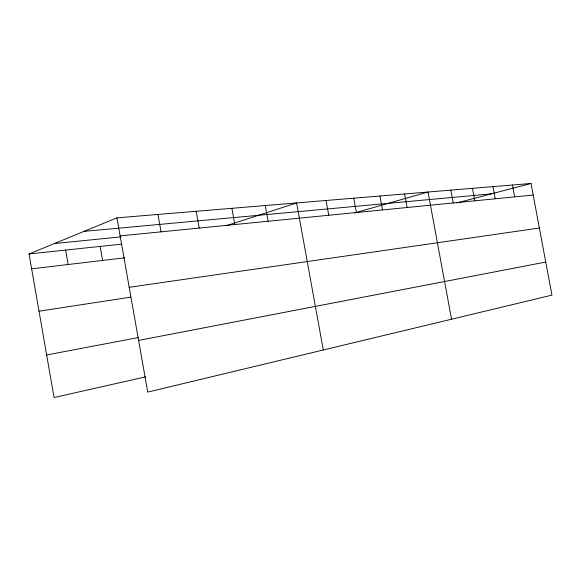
<?xml version="1.0" encoding="UTF-8"?>
<svg xmlns="http://www.w3.org/2000/svg" width="581" height="581" viewBox="0 0 581 581"><rect width="100%" height="100%" fill="white"/><g stroke="black" fill="none" stroke-linecap="round" stroke-linejoin="round"><path stroke-width="0.87" d="M145.635 376.851L54.077 397.535L29.05 253.962L116.934 217.86L531.012 183.465L551.95 295.148L147.734 392.095L116.934 217.86M225.907 225.849L296.608 202.936L323.29 349.994M354.657 212.929L428.03 192.02L451.546 319.23M456.666 202.958L531.012 183.465M138.598 340.408L545.748 262.053M46.662 354.969L138.677 337.488M39.029 311.205L130.652 297.16M129.207 287.297L539.364 228.013M31.643 268.829L124.595 257.826M29.05 253.962L121.291 244.173M54.418 243.541L120.971 236.895M120.122 235.886L533.176 195.034M84.056 231.369L491.417 193.843M512.464 185.005L514.686 196.865M492.978 186.624L495.244 198.789M472.462 188.331L474.786 200.808M450.849 190.125L453.224 202.943M404.652 193.96L407.143 207.497M379.938 196.015L382.494 209.937M353.785 198.186L356.407 212.515M326.057 200.489L328.744 215.253M265.277 205.536L268.117 221.252M231.87 208.318L234.789 224.542M196.182 211.281L199.181 228.064M157.959 214.454L161.053 231.841M100.15 246.417L102.619 260.426M65.646 250.077L68.173 264.5"/></g></svg>
